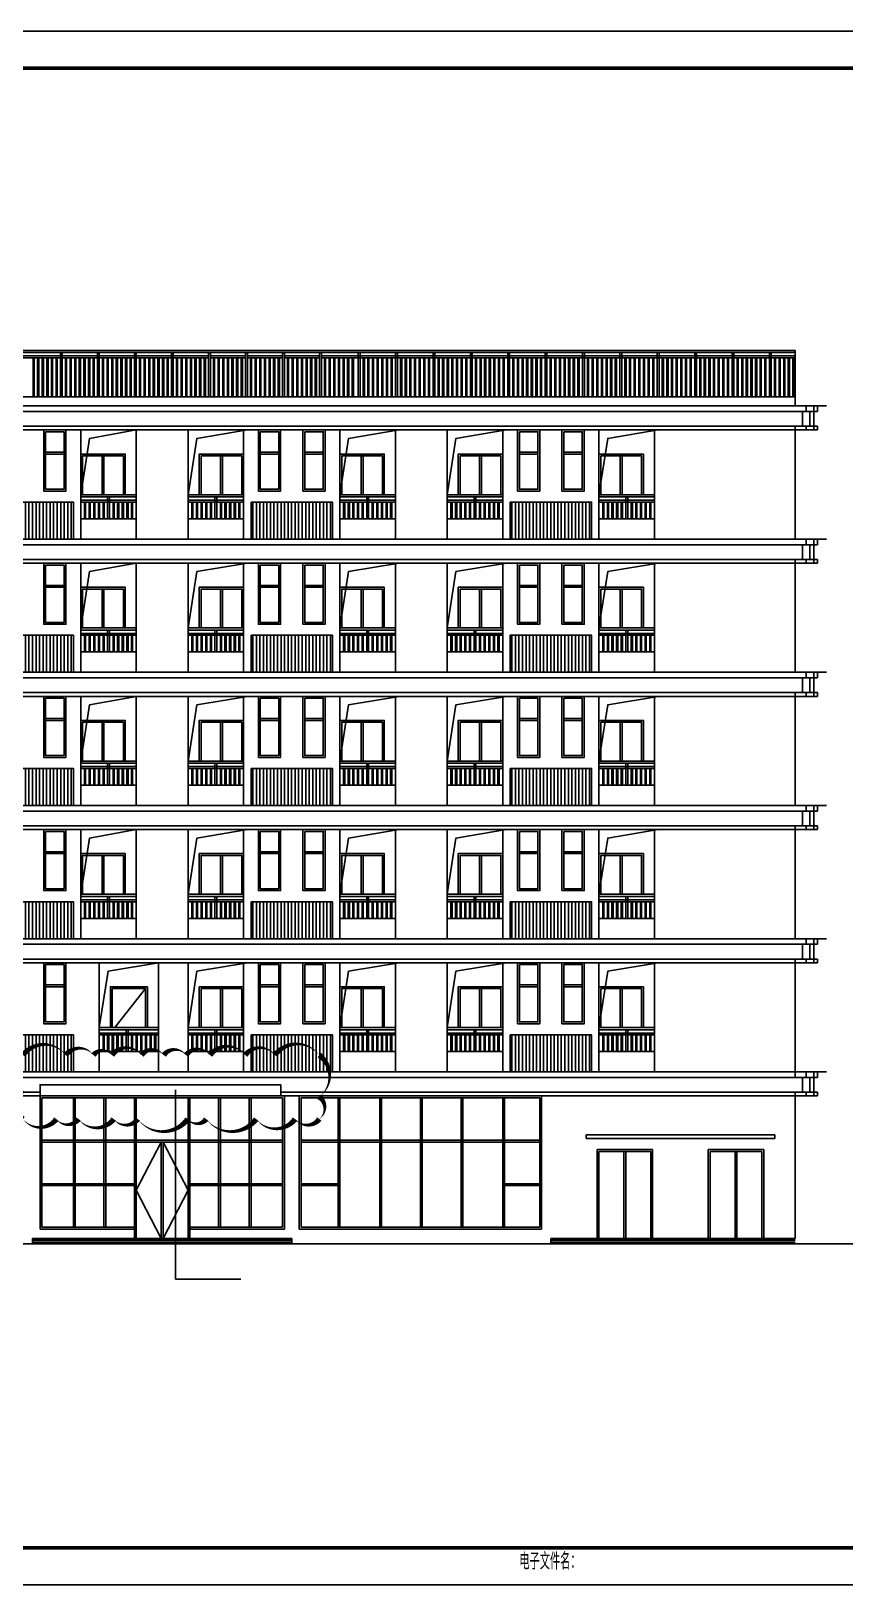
# Model space of a CAD drawing. Extents: x -1041549 to 749950, y -354245 to 17554.
# Drawn here: x -767395 to -745408, y -189936 to -147936 of the extents above; entities that cross this region are included whole.
import ezdxf

# ---------------------------------------------------------------- set-up
doc = ezdxf.new("R2010")
doc.units = 0
doc.header["$LTSCALE"] = 1000
doc.header["$MEASUREMENT"] = 0
doc.linetypes.add('DOTE', pattern=[2.42, 2, -0.2, 0.02, -0.2])
for name, color, linetype in [('14', 1, 'Continuous'), ('a43', 43, 'Continuous'), ('DOTE', 1, 'Continuous'), ('PUB_DIM', 3, 'Continuous'), ('PUB_TITLE', 4, 'Continuous')]:
    doc.layers.add(name, color=color, linetype=linetype)
doc.layers.add('DIM_MODI', color=6, linetype='Continuous', plot=False)
doc.styles.add('hztxt', font='romand_pkpm', dxfattribs={"bigfont": 'gbcbig'})
pattern_1 = [(90, (562600.97, 235137.98), (-95.25, 6e-15), [])]
pattern_2 = [(90, (569000.97, 235137.98), (-95.25, 6e-15), [])]
pattern_3 = [(90, (576000.97, 235137.98), (-95.25, 6e-15), [])]
pattern_4 = [(90, (583000.97, 235137.98), (-95.25, 6e-15), [])]

# ---------------------------------------------------------------- blocks, each defined once
blk = doc.blocks.new('A$C5c020e36')
h = blk.add_hatch()
h.set_pattern_fill('LINE', color=8, scale=100, angle=90)
h.set_pattern_definition(pattern_1)
h.paths.add_polyline_path([(4400, 0), (4400, 1000), (3200, 1000), (3200, 0)])
h = blk.add_hatch()
h.set_pattern_fill('LINE', color=8, scale=100, angle=90)
h.set_pattern_definition(pattern_2)
h.paths.add_polyline_path([(11800, 1000), (9600, 1000), (9600, 0), (11800, 0)])
h = blk.add_hatch()
h.set_pattern_fill('LINE', color=8, scale=100, angle=90)
h.set_pattern_definition(pattern_3)
h.paths.add_polyline_path([(18800, 1000), (16600, 1000), (16600, 0), (18800, 0)])
h = blk.add_hatch()
h.set_pattern_fill('LINE', color=8, scale=100, angle=90)
h.set_pattern_definition(pattern_4)
h.paths.add_polyline_path([(25800, 1000), (23600, 1000), (23600, 0), (25800, 0)])
at = {"color": 2}
for p, q in [((0, 3450), (0, 3600)), ((31900, 3600), (0, 3600)), ((31900, 3450), (0, 3450)), ((100, 3050), (100, 3450)), ((31800, 3050), (31800, 3450)), ((31900, 3450), (31900, 3600)), ((0, 2950), (0, 3050)), ((31900, 3050), (0, 3050)), ((31900, 2950), (0, 2950)), ((31900, 2950), (31900, 3050))]:
    blk.add_line(p, q, dxfattribs=at)
at = {"color": 8}
for p, q in [((100, 3450), (100, 3600)), ((200, 3050), (200, 3450)), ((300, 3450), (300, 3600)), ((400, 3050), (400, 3450)), ((31500, 3050), (31500, 3450)), ((31600, 3450), (31600, 3600)), ((31700, 3050), (31700, 3450)), ((31800, 3450), (31800, 3600)), ((100, 2950), (100, 3050)), ((300, 2950), (300, 3050)), ((31300, 2950), (31300, 3050)), ((31600, 2950), (31600, 3050)), ((31800, 2950), (31800, 3050))]:
    blk.add_line(p, q, dxfattribs=at)
for p, q in [((600, 2950), (600, 0)), ((7900, 2950), (7900, 0)), ((9400, 2950), (9400, 0)), ((12000, 2950), (12000, 0)), ((13500, 2950), (13500, 0)), ((14900, 2950), (14900, 0)), ((16400, 2950), (16400, 0)), ((19000, 2950), (19000, 0)), ((20500, 2950), (20500, 0)), ((21900, 2950), (21900, 0)), ((23400, 2950), (23400, 0)), ((26000, 2950), (26000, 0)), ((27500, 2950), (27500, 0)), ((31300, 2950), (31300, 0)), ((7900, 550), (9400, 550)), ((12000, 550), (13500, 550)), ((14900, 550), (16400, 550)), ((19000, 550), (20500, 550)), ((21900, 550), (23400, 550)), ((26000, 550), (27500, 550))]:
    blk.add_line(p, q)
at = {"color": 4}
for p, q in [((5625, 2900), (5625, 600)), ((5675, 2900), (5675, 600)), ((6850, 2350), (4450, 2350)), ((6850, 2300), (4450, 2300)), ((4988, 2300), (4988, 1200)), ((5038, 2300), (5038, 1200)), ((6263, 2300), (6263, 1200)), ((6313, 2300), (6313, 1200)), ((8775, 2250), (8775, 1200)), ((8825, 2250), (8825, 1200)), ((10350, 2350), (9850, 2350)), ((10350, 2300), (9850, 2300)), ((11550, 2350), (11050, 2350)), ((11550, 2300), (11050, 2300)), ((12575, 2250), (12575, 1200)), ((12625, 2250), (12625, 1200)), ((15775, 2250), (15775, 1200)), ((15825, 2250), (15825, 1200)), ((17350, 2350), (16850, 2350)), ((17350, 2300), (16850, 2300)), ((18550, 2350), (18050, 2350)), ((18550, 2300), (18050, 2300)), ((19575, 2250), (19575, 1200)), ((19625, 2250), (19625, 1200)), ((22775, 2250), (22775, 1200)), ((22825, 2250), (22825, 1200)), ((24350, 2350), (23850, 2350)), ((24350, 2300), (23850, 2300)), ((25550, 2350), (25050, 2350)), ((25550, 2300), (25050, 2300)), ((26575, 2250), (26575, 1200)), ((26625, 2250), (26625, 1200)), ((6850, 1200), (4450, 1200)), ((6850, 1150), (4450, 1150))]:
    blk.add_line(p, q, dxfattribs=at)
at = {"color": 2}
for points in [[(4400, 2950), (6900, 2950), (6900, 550), (4400, 550)], [(9800, 2950), (10400, 2950), (10400, 1300), (9800, 1300)], [(11000, 2950), (11600, 2950), (11600, 1300), (11000, 1300)], [(16800, 2950), (17400, 2950), (17400, 1300), (16800, 1300)], [(18000, 2950), (18600, 2950), (18600, 1300), (18000, 1300)], [(23800, 2950), (24400, 2950), (24400, 1300), (23800, 1300)], [(25000, 2950), (25600, 2950), (25600, 1300), (25000, 1300)]]:
    blk.add_lwpolyline(points, close=True, dxfattribs=at)
at = {"color": 8}
for points in [[(7900, 1200), (8136, 2721), (9400, 2950)], [(12000, 1200), (12236, 2721), (13500, 2950)], [(14900, 1200), (15136, 2721), (16500, 2950)], [(19000, 1200), (19236, 2721), (20600, 2950)], [(21900, 1200), (22136, 2721), (23500, 2950)], [(26000, 1200), (26236, 2721), (27600, 2950)]]:
    blk.add_lwpolyline(points, dxfattribs=at)
at = {"color": 4}
for points in [[(4450, 2900), (6850, 2900), (6850, 600), (4450, 600)], [(9850, 2900), (10350, 2900), (10350, 1350), (9850, 1350)], [(11050, 2900), (11550, 2900), (11550, 1350), (11050, 1350)], [(16850, 2900), (17350, 2900), (17350, 1350), (16850, 1350)], [(18050, 2900), (18550, 2900), (18550, 1350), (18050, 1350)], [(23850, 2900), (24350, 2900), (24350, 1350), (23850, 1350)], [(25050, 2900), (25550, 2900), (25550, 1350), (25050, 1350)]]:
    blk.add_lwpolyline(points, close=True, dxfattribs=at)
at = {"color": 2}
for points in [[(8200, 1200), (8200, 2300), (9400, 2300), (9400, 1200)], [(12000, 1200), (12000, 2300), (13200, 2300), (13200, 1200)], [(15200, 1200), (15200, 2300), (16400, 2300), (16400, 1200)], [(19000, 1200), (19000, 2300), (20200, 2300), (20200, 1200)], [(22200, 1200), (22200, 2300), (23400, 2300), (23400, 1200)], [(26000, 1200), (26000, 2300), (27200, 2300), (27200, 1200)]]:
    blk.add_lwpolyline(points, dxfattribs=at)
at = {"color": 4}
for points in [[(8250, 1200), (8250, 2250), (9350, 2250), (9350, 1200)], [(12050, 1200), (12050, 2250), (13150, 2250), (13150, 1200)], [(15250, 1200), (15250, 2250), (16350, 2250), (16350, 1200)], [(19050, 1200), (19050, 2250), (20150, 2250), (20150, 1200)], [(22250, 1200), (22250, 2250), (23350, 2250), (23350, 1200)], [(26050, 1200), (26050, 2250), (27150, 2250), (27150, 1200)]]:
    blk.add_lwpolyline(points, dxfattribs=at)
at = {"color": 6}
for points in [[(3200, 1000), (4400, 1000), (4400, 0), (3200, 0)], [(9600, 1000), (11800, 1000), (11800, 0), (9600, 0)], [(16600, 1000), (18800, 1000), (18800, 0), (16600, 0)], [(23600, 1000), (25800, 1000), (25800, 0), (23600, 0)]]:
    blk.add_lwpolyline(points, close=True, dxfattribs=at)
at = {"layer": 'a43'}
for points in [[(7900, 1200), (9393, 1200)], [(9393, 1140), (7900, 1140)], [(7900, 1050), (9393, 1050)], [(9393, 1000), (7900, 1000)], [(8026, 550), (8026, 1000)], [(8056, 550), (8056, 1000)], [(8151, 550), (8151, 1000)], [(8181, 550), (8181, 1000)], [(8276, 550), (8276, 1000)], [(8306, 550), (8306, 1000)], [(8401, 550), (8401, 1000)], [(8431, 550), (8431, 1000)], [(8526, 550), (8526, 1140)], [(8576, 1140), (8576, 550)], [(8671, 550), (8671, 1000)], [(8701, 1000), (8701, 550)], [(8796, 550), (8796, 1000)], [(8826, 1000), (8826, 550)], [(8921, 550), (8921, 1000)], [(8951, 1000), (8951, 550)], [(9046, 550), (9046, 1000)], [(9076, 1000), (9076, 550)], [(9171, 550), (9171, 1000)], [(9201, 1000), (9201, 550)], [(9296, 550), (9296, 1000)], [(9326, 1000), (9326, 550)], [(12000, 1200), (13493, 1200)], [(13493, 1140), (12000, 1140)], [(12000, 1050), (13493, 1050)], [(13493, 1000), (12000, 1000)], [(12101, 550), (12101, 1000)], [(12131, 550), (12131, 1000)], [(12226, 550), (12226, 1000)], [(12256, 550), (12256, 1000)], [(12351, 550), (12351, 1000)], [(12381, 550), (12381, 1000)], [(12476, 550), (12476, 1000)], [(12506, 550), (12506, 1000)], [(12601, 550), (12601, 1000)], [(12631, 550), (12631, 1000)], [(12726, 550), (12726, 1140)], [(12776, 1140), (12776, 550)], [(12871, 550), (12871, 1000)], [(12901, 1000), (12901, 550)], [(12996, 550), (12996, 1000)], [(13026, 1000), (13026, 550)], [(13121, 550), (13121, 1000)], [(13151, 1000), (13151, 550)], [(13246, 550), (13246, 1000)], [(13276, 1000), (13276, 550)], [(13371, 550), (13371, 1000)], [(13401, 1000), (13401, 550)], [(14900, 1200), (16393, 1200)], [(16393, 1140), (14900, 1140)], [(14900, 1050), (16393, 1050)], [(16393, 1000), (14900, 1000)], [(15001, 550), (15001, 1000)], [(15031, 550), (15031, 1000)], [(15126, 550), (15126, 1000)], [(15156, 550), (15156, 1000)], [(15251, 550), (15251, 1000)], [(15281, 550), (15281, 1000)], [(15376, 550), (15376, 1000)], [(15406, 550), (15406, 1000)], [(15501, 550), (15501, 1000)], [(15531, 550), (15531, 1000)], [(15626, 550), (15626, 1140)], [(15676, 1140), (15676, 550)], [(15771, 550), (15771, 1000)], [(15801, 1000), (15801, 550)], [(15896, 550), (15896, 1000)], [(15926, 1000), (15926, 550)], [(16021, 550), (16021, 1000)], [(16051, 1000), (16051, 550)], [(16146, 550), (16146, 1000)], [(16176, 1000), (16176, 550)], [(16271, 550), (16271, 1000)], [(16301, 1000), (16301, 550)], [(19000, 1200), (20493, 1200)], [(20493, 1140), (19000, 1140)], [(19000, 1050), (20493, 1050)], [(20493, 1000), (19000, 1000)], [(19101, 550), (19101, 1000)], [(19131, 550), (19131, 1000)], [(19226, 550), (19226, 1000)], [(19256, 550), (19256, 1000)], [(19351, 550), (19351, 1000)], [(19381, 550), (19381, 1000)], [(19476, 550), (19476, 1000)], [(19506, 550), (19506, 1000)], [(19601, 550), (19601, 1000)], [(19631, 550), (19631, 1000)], [(19726, 550), (19726, 1140)], [(19776, 1140), (19776, 550)], [(19871, 550), (19871, 1000)], [(19901, 1000), (19901, 550)], [(19996, 550), (19996, 1000)], [(20026, 1000), (20026, 550)], [(20121, 550), (20121, 1000)], [(20151, 1000), (20151, 550)], [(20246, 550), (20246, 1000)], [(20276, 1000), (20276, 550)], [(20371, 550), (20371, 1000)], [(20401, 1000), (20401, 550)], [(21900, 1200), (23393, 1200)], [(23393, 1140), (21900, 1140)], [(21900, 1050), (23393, 1050)], [(23393, 1000), (21900, 1000)], [(22001, 550), (22001, 1000)], [(22031, 550), (22031, 1000)], [(22126, 550), (22126, 1000)], [(22156, 550), (22156, 1000)], [(22251, 550), (22251, 1000)], [(22281, 550), (22281, 1000)], [(22376, 550), (22376, 1000)], [(22406, 550), (22406, 1000)], [(22501, 550), (22501, 1000)], [(22531, 550), (22531, 1000)], [(22626, 550), (22626, 1140)], [(22676, 1140), (22676, 550)], [(22771, 550), (22771, 1000)], [(22801, 1000), (22801, 550)], [(22896, 550), (22896, 1000)], [(22926, 1000), (22926, 550)], [(23021, 550), (23021, 1000)], [(23051, 1000), (23051, 550)], [(23146, 550), (23146, 1000)], [(23176, 1000), (23176, 550)], [(23271, 550), (23271, 1000)], [(23301, 1000), (23301, 550)], [(26000, 1200), (27493, 1200)], [(27493, 1140), (26000, 1140)], [(26000, 1050), (27493, 1050)], [(27493, 1000), (26000, 1000)], [(26101, 550), (26101, 1000)], [(26131, 550), (26131, 1000)], [(26226, 550), (26226, 1000)], [(26256, 550), (26256, 1000)], [(26351, 550), (26351, 1000)], [(26381, 550), (26381, 1000)], [(26476, 550), (26476, 1000)], [(26506, 550), (26506, 1000)], [(26601, 550), (26601, 1000)], [(26631, 550), (26631, 1000)], [(26726, 550), (26726, 1140)], [(26776, 1140), (26776, 550)], [(26871, 550), (26871, 1000)], [(26901, 1000), (26901, 550)], [(26996, 550), (26996, 1000)], [(27026, 1000), (27026, 550)], [(27121, 550), (27121, 1000)], [(27151, 1000), (27151, 550)], [(27246, 550), (27246, 1000)], [(27276, 1000), (27276, 550)], [(27371, 550), (27371, 1000)], [(27401, 1000), (27401, 550)]]:
    blk.add_lwpolyline(points, dxfattribs=at)
blk = doc.blocks.new('A$Cbec47f9c')
h = blk.add_hatch()
h.set_pattern_fill('LINE', color=8, scale=100, angle=90)
h.set_pattern_definition(pattern_1)
h.paths.add_polyline_path([(4400, 0), (4400, 1000), (3200, 1000), (3200, 0)])
h = blk.add_hatch()
h.set_pattern_fill('LINE', color=8, scale=100, angle=90)
h.set_pattern_definition(pattern_2)
h.paths.add_polyline_path([(11800, 1000), (9600, 1000), (9600, 0), (11800, 0)])
h = blk.add_hatch()
h.set_pattern_fill('LINE', color=8, scale=100, angle=90)
h.set_pattern_definition(pattern_3)
h.paths.add_polyline_path([(18800, 1000), (16600, 1000), (16600, 0), (18800, 0)])
h = blk.add_hatch()
h.set_pattern_fill('LINE', color=8, scale=100, angle=90)
h.set_pattern_definition(pattern_4)
h.paths.add_polyline_path([(25800, 1000), (23600, 1000), (23600, 0), (25800, 0)])
at = {"color": 2}
for p, q in [((0, 3450), (0, 3600)), ((31900, 3600), (0, 3600)), ((31900, 3450), (0, 3450)), ((100, 3050), (100, 3450)), ((31800, 3050), (31800, 3450)), ((31900, 3450), (31900, 3600)), ((0, 2950), (0, 3050)), ((31900, 3050), (0, 3050)), ((31900, 2950), (0, 2950)), ((31900, 2950), (31900, 3050))]:
    blk.add_line(p, q, dxfattribs=at)
at = {"color": 8}
for p, q in [((100, 3450), (100, 3600)), ((200, 3050), (200, 3450)), ((300, 3450), (300, 3600)), ((400, 3050), (400, 3450)), ((31500, 3050), (31500, 3450)), ((31600, 3450), (31600, 3600)), ((31700, 3050), (31700, 3450)), ((31800, 3450), (31800, 3600)), ((100, 2950), (100, 3050)), ((300, 2950), (300, 3050)), ((31300, 2950), (31300, 3050)), ((31600, 2950), (31600, 3050)), ((31800, 2950), (31800, 3050)), ((8550, 2250), (7717, 1200)), ((13750, 2250), (12917, 1200))]:
    blk.add_line(p, q, dxfattribs=at)
for p, q in [((600, 2950), (600, 0)), ((7300, 2950), (7300, 0)), ((8900, 2950), (8900, 0)), ((12500, 2950), (12500, 0)), ((14100, 2950), (14100, 0)), ((14900, 2950), (14900, 0)), ((16400, 2950), (16400, 0)), ((19000, 2950), (19000, 0)), ((20500, 2950), (20500, 0)), ((21900, 2950), (21900, 0)), ((23400, 2950), (23400, 0)), ((26000, 2950), (26000, 0)), ((27500, 2950), (27500, 0)), ((31300, 2950), (31300, 0)), ((7300, 550), (8900, 550)), ((12500, 550), (14100, 550)), ((14900, 550), (16400, 550)), ((19000, 550), (20500, 550)), ((21900, 550), (23400, 550)), ((26000, 550), (27500, 550))]:
    blk.add_line(p, q)
at = {"color": 4}
for p, q in [((5625, 2900), (5625, 600)), ((5675, 2900), (5675, 600)), ((6850, 2350), (4450, 2350)), ((6850, 2300), (4450, 2300)), ((4988, 2300), (4988, 1200)), ((5038, 2300), (5038, 1200)), ((6263, 2300), (6263, 1200)), ((6313, 2300), (6313, 1200)), ((10350, 2350), (9850, 2350)), ((10350, 2300), (9850, 2300)), ((11550, 2350), (11050, 2350)), ((11550, 2300), (11050, 2300)), ((15775, 2250), (15775, 1200)), ((15825, 2250), (15825, 1200)), ((17350, 2350), (16850, 2350)), ((17350, 2300), (16850, 2300)), ((18550, 2350), (18050, 2350)), ((18550, 2300), (18050, 2300)), ((19575, 2250), (19575, 1200)), ((19625, 2250), (19625, 1200)), ((22775, 2250), (22775, 1200)), ((22825, 2250), (22825, 1200)), ((24350, 2350), (23850, 2350)), ((24350, 2300), (23850, 2300)), ((25550, 2350), (25050, 2350)), ((25550, 2300), (25050, 2300)), ((26575, 2250), (26575, 1200)), ((26625, 2250), (26625, 1200)), ((6850, 1200), (4450, 1200)), ((6850, 1150), (4450, 1150))]:
    blk.add_line(p, q, dxfattribs=at)
at = {"color": 2}
for points in [[(4400, 2950), (6900, 2950), (6900, 550), (4400, 550)], [(9800, 2950), (10400, 2950), (10400, 1300), (9800, 1300)], [(11000, 2950), (11600, 2950), (11600, 1300), (11000, 1300)], [(16800, 2950), (17400, 2950), (17400, 1300), (16800, 1300)], [(18000, 2950), (18600, 2950), (18600, 1300), (18000, 1300)], [(23800, 2950), (24400, 2950), (24400, 1300), (23800, 1300)], [(25000, 2950), (25600, 2950), (25600, 1300), (25000, 1300)]]:
    blk.add_lwpolyline(points, close=True, dxfattribs=at)
at = {"color": 8}
for points in [[(7300, 1200), (7536, 2721), (8900, 2950)], [(12500, 1200), (12736, 2721), (14100, 2950)], [(14900, 1200), (15136, 2721), (16500, 2950)], [(19000, 1200), (19236, 2721), (20600, 2950)], [(21900, 1200), (22136, 2721), (23500, 2950)], [(26000, 1200), (26236, 2721), (27600, 2950)]]:
    blk.add_lwpolyline(points, dxfattribs=at)
at = {"color": 4}
for points in [[(4450, 2900), (6850, 2900), (6850, 600), (4450, 600)], [(9850, 2900), (10350, 2900), (10350, 1350), (9850, 1350)], [(11050, 2900), (11550, 2900), (11550, 1350), (11050, 1350)], [(16850, 2900), (17350, 2900), (17350, 1350), (16850, 1350)], [(18050, 2900), (18550, 2900), (18550, 1350), (18050, 1350)], [(23850, 2900), (24350, 2900), (24350, 1350), (23850, 1350)], [(25050, 2900), (25550, 2900), (25550, 1350), (25050, 1350)]]:
    blk.add_lwpolyline(points, close=True, dxfattribs=at)
at = {"color": 2}
for points in [[(7600, 1200), (7600, 2300), (8600, 2300), (8600, 1200)], [(12800, 1200), (12800, 2300), (13800, 2300), (13800, 1200)], [(15200, 1200), (15200, 2300), (16400, 2300), (16400, 1200)], [(19000, 1200), (19000, 2300), (20200, 2300), (20200, 1200)], [(22200, 1200), (22200, 2300), (23400, 2300), (23400, 1200)], [(26000, 1200), (26000, 2300), (27200, 2300), (27200, 1200)]]:
    blk.add_lwpolyline(points, dxfattribs=at)
at = {"color": 4}
for points in [[(7650, 1200), (7650, 2250), (8550, 2250), (8550, 1200)], [(12850, 1200), (12850, 2250), (13750, 2250), (13750, 1200)], [(15250, 1200), (15250, 2250), (16350, 2250), (16350, 1200)], [(19050, 1200), (19050, 2250), (20150, 2250), (20150, 1200)], [(22250, 1200), (22250, 2250), (23350, 2250), (23350, 1200)], [(26050, 1200), (26050, 2250), (27150, 2250), (27150, 1200)]]:
    blk.add_lwpolyline(points, dxfattribs=at)
at = {"color": 6}
for points in [[(3200, 1000), (4400, 1000), (4400, 0), (3200, 0)], [(9600, 1000), (11800, 1000), (11800, 0), (9600, 0)], [(16600, 1000), (18800, 1000), (18800, 0), (16600, 0)], [(23600, 1000), (25800, 1000), (25800, 0), (23600, 0)]]:
    blk.add_lwpolyline(points, close=True, dxfattribs=at)
at = {"layer": 'a43'}
for points in [[(7300, 1200), (8893, 1200)], [(8893, 1140), (7300, 1140)], [(7300, 1050), (8893, 1050)], [(8893, 1000), (7300, 1000)], [(7401, 550), (7401, 1000)], [(7431, 550), (7431, 1000)], [(7526, 550), (7526, 1000)], [(7556, 550), (7556, 1000)], [(7651, 550), (7651, 1000)], [(7681, 550), (7681, 1000)], [(7776, 550), (7776, 1000)], [(7806, 550), (7806, 1000)], [(7901, 550), (7901, 1000)], [(7931, 550), (7931, 1000)], [(8026, 550), (8026, 1140)], [(8076, 1140), (8076, 550)], [(8171, 550), (8171, 1000)], [(8201, 1000), (8201, 550)], [(8296, 550), (8296, 1000)], [(8326, 1000), (8326, 550)], [(8421, 550), (8421, 1000)], [(8451, 1000), (8451, 550)], [(8546, 550), (8546, 1000)], [(8576, 1000), (8576, 550)], [(8671, 550), (8671, 1000)], [(8701, 1000), (8701, 550)], [(8796, 550), (8796, 1000)], [(8826, 1000), (8826, 550)], [(12500, 1200), (14093, 1200)], [(14093, 1140), (12500, 1140)], [(12500, 1050), (14093, 1050)], [(14093, 1000), (12500, 1000)], [(12601, 550), (12601, 1000)], [(12631, 550), (12631, 1000)], [(12726, 550), (12726, 1000)], [(12756, 550), (12756, 1000)], [(12851, 550), (12851, 1000)], [(12881, 550), (12881, 1000)], [(12976, 550), (12976, 1000)], [(13006, 550), (13006, 1000)], [(13101, 550), (13101, 1000)], [(13131, 550), (13131, 1000)], [(13226, 550), (13226, 1140)], [(13276, 1140), (13276, 550)], [(13371, 550), (13371, 1000)], [(13401, 1000), (13401, 550)], [(13496, 550), (13496, 1000)], [(13526, 1000), (13526, 550)], [(13621, 550), (13621, 1000)], [(13651, 1000), (13651, 550)], [(13746, 550), (13746, 1000)], [(13776, 1000), (13776, 550)], [(13871, 550), (13871, 1000)], [(13901, 1000), (13901, 550)], [(13996, 550), (13996, 1000)], [(14026, 1000), (14026, 550)], [(14900, 1200), (16393, 1200)], [(16393, 1140), (14900, 1140)], [(14900, 1050), (16393, 1050)], [(16393, 1000), (14900, 1000)], [(15001, 550), (15001, 1000)], [(15031, 550), (15031, 1000)], [(15126, 550), (15126, 1000)], [(15156, 550), (15156, 1000)], [(15251, 550), (15251, 1000)], [(15281, 550), (15281, 1000)], [(15376, 550), (15376, 1000)], [(15406, 550), (15406, 1000)], [(15501, 550), (15501, 1000)], [(15531, 550), (15531, 1000)], [(15626, 550), (15626, 1140)], [(15676, 1140), (15676, 550)], [(15771, 550), (15771, 1000)], [(15801, 1000), (15801, 550)], [(15896, 550), (15896, 1000)], [(15926, 1000), (15926, 550)], [(16021, 550), (16021, 1000)], [(16051, 1000), (16051, 550)], [(16146, 550), (16146, 1000)], [(16176, 1000), (16176, 550)], [(16271, 550), (16271, 1000)], [(16301, 1000), (16301, 550)], [(19000, 1200), (20493, 1200)], [(20493, 1140), (19000, 1140)], [(19000, 1050), (20493, 1050)], [(20493, 1000), (19000, 1000)], [(19101, 550), (19101, 1000)], [(19131, 550), (19131, 1000)], [(19226, 550), (19226, 1000)], [(19256, 550), (19256, 1000)], [(19351, 550), (19351, 1000)], [(19381, 550), (19381, 1000)], [(19476, 550), (19476, 1000)], [(19506, 550), (19506, 1000)], [(19601, 550), (19601, 1000)], [(19631, 550), (19631, 1000)], [(19726, 550), (19726, 1140)], [(19776, 1140), (19776, 550)], [(19871, 550), (19871, 1000)], [(19901, 1000), (19901, 550)], [(19996, 550), (19996, 1000)], [(20026, 1000), (20026, 550)], [(20121, 550), (20121, 1000)], [(20151, 1000), (20151, 550)], [(20246, 550), (20246, 1000)], [(20276, 1000), (20276, 550)], [(20371, 550), (20371, 1000)], [(20401, 1000), (20401, 550)], [(21900, 1200), (23393, 1200)], [(23393, 1140), (21900, 1140)], [(21900, 1050), (23393, 1050)], [(23393, 1000), (21900, 1000)], [(22001, 550), (22001, 1000)], [(22031, 550), (22031, 1000)], [(22126, 550), (22126, 1000)], [(22156, 550), (22156, 1000)], [(22251, 550), (22251, 1000)], [(22281, 550), (22281, 1000)], [(22376, 550), (22376, 1000)], [(22406, 550), (22406, 1000)], [(22501, 550), (22501, 1000)], [(22531, 550), (22531, 1000)], [(22626, 550), (22626, 1140)], [(22676, 1140), (22676, 550)], [(22771, 550), (22771, 1000)], [(22801, 1000), (22801, 550)], [(22896, 550), (22896, 1000)], [(22926, 1000), (22926, 550)], [(23021, 550), (23021, 1000)], [(23051, 1000), (23051, 550)], [(23146, 550), (23146, 1000)], [(23176, 1000), (23176, 550)], [(23271, 550), (23271, 1000)], [(23301, 1000), (23301, 550)], [(26000, 1200), (27493, 1200)], [(27493, 1140), (26000, 1140)], [(26000, 1050), (27493, 1050)], [(27493, 1000), (26000, 1000)], [(26101, 550), (26101, 1000)], [(26131, 550), (26131, 1000)], [(26226, 550), (26226, 1000)], [(26256, 550), (26256, 1000)], [(26351, 550), (26351, 1000)], [(26381, 550), (26381, 1000)], [(26476, 550), (26476, 1000)], [(26506, 550), (26506, 1000)], [(26601, 550), (26601, 1000)], [(26631, 550), (26631, 1000)], [(26726, 550), (26726, 1140)], [(26776, 1140), (26776, 550)], [(26871, 550), (26871, 1000)], [(26901, 1000), (26901, 550)], [(26996, 550), (26996, 1000)], [(27026, 1000), (27026, 550)], [(27121, 550), (27121, 1000)], [(27151, 1000), (27151, 550)], [(27246, 550), (27246, 1000)], [(27276, 1000), (27276, 550)], [(27371, 550), (27371, 1000)], [(27401, 1000), (27401, 550)]]:
    blk.add_lwpolyline(points, dxfattribs=at)
blk = doc.blocks.new('TUQ')
at = {"layer": '14', "style": 'hztxt', "width": 0.85}
blk.add_text('电子文件名：', height=450, rotation=359.9997, dxfattribs=at).set_placement((-24105, -584))

msp = doc.modelspace()

# ---------------------------------------------------------------- linework, layer by layer
for p, q in [((-746752.3, -156567.9), (-746752.3, -158067.9)), ((-745904.6, -168867.9), (-777994, -168867.9)), ((-747302.3, -177767.9), (-752402.3, -177767.9)), ((-752402.3, -177867.9), (-752402.3, -177767.9)), ((-747302.3, -177867.9), (-752402.3, -177867.9)), ((-747302.3, -177867.9), (-747302.3, -177767.9)), ((-760352.3, -180567.9), (-767352.3, -180567.9)), ((-767352.3, -180567.9), (-767352.3, -180717.9)), ((-760352.3, -180567.9), (-760352.3, -180717.9)), ((-753352.3, -180567.9), (-753352.3, -180717.9)), ((-753352.3, -180567.9), (-746752.3, -180567.9)), ((-743642.9, -180717.9), (-782919, -180717.9))]:
    msp.add_line(p, q)
at = {"color": 2}
for p, q in [((-758602.3, -157817.9), (-774252.3, -157817.9)), ((-746752.3, -157817.9), (-758602.3, -157817.9)), ((-746152.3, -176067.9), (-778052.3, -176067.9)), ((-746152.3, -176217.9), (-778052.3, -176217.9)), ((-746252.3, -176617.9), (-746252.3, -176217.9)), ((-746152.3, -176217.9), (-746152.3, -176067.9)), ((-767152.3, -176617.9), (-778052.3, -176617.9)), ((-746152.3, -176717.9), (-778052.3, -176717.9)), ((-760552.3, -176717.9), (-767152.3, -176717.9)), ((-767152.3, -176717.9), (-767152.3, -180317.9)), ((-746152.3, -176617.9), (-760648.8, -176617.9)), ((-760552.3, -176717.9), (-760552.3, -180317.9)), ((-753602.3, -176717.9), (-760152.3, -176717.9)), ((-760152.3, -176717.9), (-760152.3, -180317.9)), ((-753602.3, -176717.9), (-753602.3, -180317.9)), ((-746752.3, -180567.9), (-746752.3, -176717.9)), ((-746152.3, -176717.9), (-746152.3, -176617.9)), ((-750602.3, -178167.9), (-752102.3, -178167.9)), ((-752102.3, -178167.9), (-752102.3, -180567.9)), ((-750602.3, -178167.9), (-750602.3, -180567.9)), ((-747602.3, -178167.9), (-749102.3, -178167.9)), ((-749102.3, -178167.9), (-749102.3, -180567.9)), ((-747602.3, -178167.9), (-747602.3, -180567.9)), ((-764602.3, -180317.9), (-767152.3, -180317.9)), ((-760552.3, -180317.9), (-763102.3, -180317.9)), ((-753602.3, -180317.9), (-760152.3, -180317.9)), ((-750602.3, -180567.9), (-752102.3, -180567.9)), ((-747602.3, -180567.9), (-749102.3, -180567.9))]:
    msp.add_line(p, q, dxfattribs=at)
at = {"color": 6}
msp.add_line((-746752.3, -172467.9), (-746752.3, -170782.6), dxfattribs=at)
at = {"color": 8}
for p, q in [((-746752.3, -176217.9), (-746752.3, -176067.9)), ((-746552.3, -176617.9), (-746552.3, -176217.9)), ((-746452.3, -176217.9), (-746452.3, -176067.9)), ((-746352.3, -176617.9), (-746352.3, -176217.9)), ((-746252.3, -176217.9), (-746252.3, -176067.9)), ((-746752.3, -176717.9), (-746752.3, -176617.9)), ((-746452.3, -176717.9), (-746452.3, -176617.9)), ((-746252.3, -176717.9), (-746252.3, -176617.9)), ((-760352.3, -180617.9), (-767352.3, -180617.9)), ((-760352.3, -180667.9), (-767352.3, -180667.9)), ((-746752.3, -180617.9), (-753352.3, -180617.9)), ((-746752.3, -180667.9), (-753352.3, -180667.9))]:
    msp.add_line(p, q, dxfattribs=at)
at = {"color": 4}
for p, q in [((-760602.3, -176767.9), (-767102.3, -176767.9)), ((-767102.3, -176767.9), (-767102.3, -180267.9)), ((-766252.3, -176767.9), (-766252.3, -180267.9)), ((-766202.3, -176767.9), (-766202.3, -180267.9)), ((-765427.3, -176767.9), (-765427.3, -180267.9)), ((-765377.3, -176767.9), (-765377.3, -180267.9)), ((-764602.3, -176767.9), (-764602.3, -180567.9)), ((-764552.3, -176767.9), (-764552.3, -180567.9)), ((-763152.3, -176767.9), (-763152.3, -180567.9)), ((-763102.3, -176767.9), (-763102.3, -180567.9)), ((-762327.3, -176767.9), (-762327.3, -180267.9)), ((-762277.3, -176767.9), (-762277.3, -180267.9)), ((-761502.3, -176767.9), (-761502.3, -180267.9)), ((-761452.3, -176767.9), (-761452.3, -180267.9)), ((-760602.3, -176767.9), (-760602.3, -180267.9)), ((-753652.3, -176767.9), (-760102.3, -176767.9)), ((-760102.3, -176767.9), (-760102.3, -180267.9)), ((-759102.3, -176767.9), (-759102.3, -180267.9)), ((-759052.3, -176767.9), (-759052.3, -180267.9)), ((-757977.3, -176767.9), (-757977.3, -180267.9)), ((-757927.3, -176767.9), (-757927.3, -180267.9)), ((-756877.3, -176767.9), (-756877.3, -180267.9)), ((-756827.3, -176767.9), (-756827.3, -180267.9)), ((-755777.3, -176767.9), (-755777.3, -180267.9)), ((-755727.3, -176767.9), (-755727.3, -180267.9)), ((-754652.3, -176767.9), (-754652.3, -180267.9)), ((-754602.3, -176767.9), (-754602.3, -180267.9)), ((-753652.3, -176767.9), (-753652.3, -180267.9)), ((-767102.3, -177917.9), (-764602.3, -177917.9)), ((-764602.3, -177967.9), (-767102.3, -177967.9)), ((-764552.3, -177917.9), (-763152.3, -177917.9)), ((-763152.3, -177967.9), (-764552.3, -177967.9)), ((-763877.3, -177967.9), (-763877.3, -180567.9)), ((-763827.3, -177967.9), (-763827.3, -180567.9)), ((-763102.3, -177917.9), (-760602.3, -177917.9)), ((-760602.3, -177967.9), (-763102.3, -177967.9)), ((-760102.3, -177917.9), (-753652.3, -177917.9)), ((-753652.3, -177967.9), (-760102.3, -177967.9)), ((-750652.3, -178217.9), (-752052.3, -178217.9)), ((-752052.3, -178217.9), (-752052.3, -180567.9)), ((-751377.3, -178217.9), (-751377.3, -180567.9)), ((-751327.3, -178217.9), (-751327.3, -180567.9)), ((-750652.3, -178217.9), (-750652.3, -180567.9)), ((-747652.3, -178217.9), (-749052.3, -178217.9)), ((-749052.3, -178217.9), (-749052.3, -180567.9)), ((-748377.3, -178217.9), (-748377.3, -180567.9)), ((-748327.3, -178217.9), (-748327.3, -180567.9)), ((-747652.3, -178217.9), (-747652.3, -180567.9)), ((-767102.3, -179092.9), (-764602.3, -179092.9)), ((-764602.3, -179142.9), (-767102.3, -179142.9)), ((-763102.3, -179092.9), (-760602.3, -179092.9)), ((-760602.3, -179142.9), (-763102.3, -179142.9)), ((-760102.3, -179092.9), (-759102.3, -179092.9)), ((-759102.3, -179142.9), (-760102.3, -179142.9)), ((-754602.3, -179092.9), (-753652.3, -179092.9)), ((-753652.3, -179142.9), (-754602.3, -179142.9)), ((-767102.3, -180267.9), (-764602.3, -180267.9)), ((-763102.3, -180267.9), (-760602.3, -180267.9)), ((-760102.3, -180267.9), (-753652.3, -180267.9)), ((-752052.3, -180567.9), (-750652.3, -180567.9)), ((-749052.3, -180567.9), (-747652.3, -180567.9))]:
    msp.add_line(p, q, dxfattribs=at)
at = {"color": 6}
msp.add_lwpolyline([(-767152.3, -176717.9), (-760648.8, -176717.9), (-760648.8, -176417.9), (-767152.3, -176417.9)], close=True, dxfattribs=at)
at = {"color": 8}
for points in [[(-763877.3, -177967.9), (-764552.3, -179267.9), (-763877.3, -180567.9)], [(-763827.3, -177967.9), (-763152.3, -179267.9), (-763827.3, -180567.9)]]:
    msp.add_lwpolyline(points, dxfattribs=at)
at = {"layer": 'a43'}
for p, q in [((-758602.3, -156567.9), (-746752.3, -156567.9)), ((-758602.3, -156627.9), (-746752.3, -156627.9)), ((-758602.3, -156717.9), (-746752.3, -156717.9)), ((-758602.3, -156767.9), (-746752.3, -156767.9))]:
    msp.add_line(p, q, dxfattribs=at)
for points in [[(-758602.3, -156567.9), (-774252.3, -156567.9)], [(-774252.3, -156627.9), (-758602.3, -156627.9)], [(-766602.3, -156627.9), (-766602.3, -157817.9)], [(-766552.3, -157817.9), (-766552.3, -156627.9)], [(-765602.3, -156627.9), (-765602.3, -157817.9)], [(-765552.3, -157817.9), (-765552.3, -156627.9)], [(-764602.3, -156627.9), (-764602.3, -157817.9)], [(-764552.3, -157817.9), (-764552.3, -156627.9)], [(-763602.3, -156627.9), (-763602.3, -157817.9)], [(-763552.3, -157817.9), (-763552.3, -156627.9)], [(-762602.3, -156627.9), (-762602.3, -157817.9)], [(-762552.3, -157817.9), (-762552.3, -156627.9)], [(-761602.3, -156627.9), (-761602.3, -157817.9)], [(-761552.3, -157817.9), (-761552.3, -156627.9)], [(-760602.3, -156627.9), (-760602.3, -157817.9)], [(-760552.3, -157817.9), (-760552.3, -156627.9)], [(-759602.3, -156627.9), (-759602.3, -157817.9)], [(-759552.3, -157817.9), (-759552.3, -156627.9)], [(-758556.3, -156627.9), (-758556.3, -157817.9)], [(-758506.3, -157817.9), (-758506.3, -156627.9)], [(-757546.4, -156627.9), (-757546.4, -157817.9)], [(-757496.4, -157817.9), (-757496.4, -156627.9)], [(-756536.5, -156627.9), (-756536.5, -157817.9)], [(-756486.5, -157817.9), (-756486.5, -156627.9)], [(-755526.6, -156627.9), (-755526.6, -157817.9)], [(-755476.6, -157817.9), (-755476.6, -156627.9)], [(-754516.7, -156627.9), (-754516.7, -157817.9)], [(-754466.7, -157817.9), (-754466.7, -156627.9)], [(-753506.8, -156627.9), (-753506.8, -157817.9)], [(-753456.8, -157817.9), (-753456.8, -156627.9)], [(-752496.9, -156627.9), (-752496.9, -157817.9)], [(-752446.9, -157817.9), (-752446.9, -156627.9)], [(-751486.9, -156627.9), (-751486.9, -157817.9)], [(-751436.9, -157817.9), (-751436.9, -156627.9)], [(-750477, -156627.9), (-750477, -157817.9)], [(-750427, -157817.9), (-750427, -156627.9)], [(-749467.1, -156627.9), (-749467.1, -157817.9)], [(-749417.1, -157817.9), (-749417.1, -156627.9)], [(-748457.2, -156627.9), (-748457.2, -157817.9)], [(-748407.2, -157817.9), (-748407.2, -156627.9)], [(-747447.3, -156627.9), (-747447.3, -157817.9)], [(-747397.3, -157817.9), (-747397.3, -156627.9)], [(-764602.3, -156717.9), (-774252.3, -156717.9)], [(-774252.3, -156767.9), (-764602.3, -156767.9)], [(-767342.3, -156767.9), (-767342.3, -157817.9)], [(-767312.3, -157817.9), (-767312.3, -156767.9)], [(-767217.3, -156767.9), (-767217.3, -157817.9)], [(-767187.3, -157817.9), (-767187.3, -156767.9)], [(-767092.3, -156767.9), (-767092.3, -157817.9)], [(-767062.3, -157817.9), (-767062.3, -156767.9)], [(-766967.3, -156767.9), (-766967.3, -157817.9)], [(-766937.3, -157817.9), (-766937.3, -156767.9)], [(-766842.3, -156767.9), (-766842.3, -157817.9)], [(-766812.3, -157817.9), (-766812.3, -156767.9)], [(-766717.3, -156767.9), (-766717.3, -157817.9)], [(-766687.3, -157817.9), (-766687.3, -156767.9)], [(-766467.3, -156767.9), (-766467.3, -157817.9)], [(-766437.3, -157817.9), (-766437.3, -156767.9)], [(-766342.3, -156767.9), (-766342.3, -157817.9)], [(-766312.3, -157817.9), (-766312.3, -156767.9)], [(-766217.3, -156767.9), (-766217.3, -157817.9)], [(-766187.3, -157817.9), (-766187.3, -156767.9)], [(-766092.3, -156767.9), (-766092.3, -157817.9)], [(-766062.3, -157817.9), (-766062.3, -156767.9)], [(-765967.3, -156767.9), (-765967.3, -157817.9)], [(-765937.3, -157817.9), (-765937.3, -156767.9)], [(-765842.3, -156767.9), (-765842.3, -157817.9)], [(-765812.3, -157817.9), (-765812.3, -156767.9)], [(-765717.3, -156767.9), (-765717.3, -157817.9)], [(-765687.3, -157817.9), (-765687.3, -156767.9)], [(-765467.3, -156767.9), (-765467.3, -157817.9)], [(-765437.3, -157817.9), (-765437.3, -156767.9)], [(-765342.3, -156767.9), (-765342.3, -157817.9)], [(-765312.3, -157817.9), (-765312.3, -156767.9)], [(-765217.3, -156767.9), (-765217.3, -157817.9)], [(-765187.3, -157817.9), (-765187.3, -156767.9)], [(-765092.3, -156767.9), (-765092.3, -157817.9)], [(-765062.3, -157817.9), (-765062.3, -156767.9)], [(-764967.3, -156767.9), (-764967.3, -157817.9)], [(-764937.3, -157817.9), (-764937.3, -156767.9)], [(-764842.3, -156767.9), (-764842.3, -157817.9)], [(-764812.3, -157817.9), (-764812.3, -156767.9)], [(-764717.3, -156767.9), (-764717.3, -157817.9)], [(-764687.3, -157817.9), (-764687.3, -156767.9)], [(-763602.3, -156717.9), (-764552.3, -156717.9)], [(-764552.3, -156767.9), (-763602.3, -156767.9)], [(-764467.3, -156767.9), (-764467.3, -157817.9)], [(-764437.3, -157817.9), (-764437.3, -156767.9)], [(-764342.3, -156767.9), (-764342.3, -157817.9)], [(-764312.3, -157817.9), (-764312.3, -156767.9)], [(-764217.3, -156767.9), (-764217.3, -157817.9)], [(-764187.3, -157817.9), (-764187.3, -156767.9)], [(-764092.3, -156767.9), (-764092.3, -157817.9)], [(-764062.3, -157817.9), (-764062.3, -156767.9)], [(-763967.3, -156767.9), (-763967.3, -157817.9)], [(-763937.3, -157817.9), (-763937.3, -156767.9)], [(-763842.3, -156767.9), (-763842.3, -157817.9)], [(-763812.3, -157817.9), (-763812.3, -156767.9)], [(-763717.3, -156767.9), (-763717.3, -157817.9)], [(-763687.3, -157817.9), (-763687.3, -156767.9)], [(-762602.3, -156717.9), (-763552.3, -156717.9)], [(-763552.3, -156767.9), (-762602.3, -156767.9)], [(-763467.3, -156767.9), (-763467.3, -157817.9)], [(-763437.3, -157817.9), (-763437.3, -156767.9)], [(-763342.3, -156767.9), (-763342.3, -157817.9)], [(-763312.3, -157817.9), (-763312.3, -156767.9)], [(-763217.3, -156767.9), (-763217.3, -157817.9)], [(-763187.3, -157817.9), (-763187.3, -156767.9)], [(-763092.3, -156767.9), (-763092.3, -157817.9)], [(-763062.3, -157817.9), (-763062.3, -156767.9)], [(-762967.3, -156767.9), (-762967.3, -157817.9)], [(-762937.3, -157817.9), (-762937.3, -156767.9)], [(-762842.3, -156767.9), (-762842.3, -157817.9)], [(-762812.3, -157817.9), (-762812.3, -156767.9)], [(-762717.3, -156767.9), (-762717.3, -157817.9)], [(-762687.3, -157817.9), (-762687.3, -156767.9)], [(-761602.3, -156717.9), (-762552.3, -156717.9)], [(-762552.3, -156767.9), (-761602.3, -156767.9)], [(-762467.3, -156767.9), (-762467.3, -157817.9)], [(-762437.3, -157817.9), (-762437.3, -156767.9)], [(-762342.3, -156767.9), (-762342.3, -157817.9)], [(-762312.3, -157817.9), (-762312.3, -156767.9)], [(-762217.3, -156767.9), (-762217.3, -157817.9)], [(-762187.3, -157817.9), (-762187.3, -156767.9)], [(-762092.3, -156767.9), (-762092.3, -157817.9)], [(-762062.3, -157817.9), (-762062.3, -156767.9)], [(-761967.3, -156767.9), (-761967.3, -157817.9)], [(-761937.3, -157817.9), (-761937.3, -156767.9)], [(-761842.3, -156767.9), (-761842.3, -157817.9)], [(-761812.3, -157817.9), (-761812.3, -156767.9)], [(-761717.3, -156767.9), (-761717.3, -157817.9)], [(-761687.3, -157817.9), (-761687.3, -156767.9)], [(-760602.3, -156717.9), (-761552.3, -156717.9)], [(-761552.3, -156767.9), (-760602.3, -156767.9)], [(-761467.3, -156767.9), (-761467.3, -157817.9)], [(-761437.3, -157817.9), (-761437.3, -156767.9)], [(-761342.3, -156767.9), (-761342.3, -157817.9)], [(-761312.3, -157817.9), (-761312.3, -156767.9)], [(-761217.3, -156767.9), (-761217.3, -157817.9)], [(-761187.3, -157817.9), (-761187.3, -156767.9)], [(-761092.3, -156767.9), (-761092.3, -157817.9)], [(-761062.3, -157817.9), (-761062.3, -156767.9)], [(-760967.3, -156767.9), (-760967.3, -157817.9)], [(-760937.3, -157817.9), (-760937.3, -156767.9)], [(-760842.3, -156767.9), (-760842.3, -157817.9)], [(-760812.3, -157817.9), (-760812.3, -156767.9)], [(-760717.3, -156767.9), (-760717.3, -157817.9)], [(-760687.3, -157817.9), (-760687.3, -156767.9)], [(-759602.3, -156717.9), (-760552.3, -156717.9)], [(-760552.3, -156767.9), (-759602.3, -156767.9)], [(-760467.3, -156767.9), (-760467.3, -157817.9)], [(-760437.3, -157817.9), (-760437.3, -156767.9)], [(-760342.3, -156767.9), (-760342.3, -157817.9)], [(-760312.3, -157817.9), (-760312.3, -156767.9)], [(-760217.3, -156767.9), (-760217.3, -157817.9)], [(-760187.3, -157817.9), (-760187.3, -156767.9)], [(-760092.3, -156767.9), (-760092.3, -157817.9)], [(-760062.3, -157817.9), (-760062.3, -156767.9)], [(-759967.3, -156767.9), (-759967.3, -157817.9)], [(-759937.3, -157817.9), (-759937.3, -156767.9)], [(-759842.3, -156767.9), (-759842.3, -157817.9)], [(-759812.3, -157817.9), (-759812.3, -156767.9)], [(-759717.3, -156767.9), (-759717.3, -157817.9)], [(-759687.3, -157817.9), (-759687.3, -156767.9)], [(-758602.3, -156717.9), (-759552.3, -156717.9)], [(-759552.3, -156767.9), (-758602.3, -156767.9)], [(-759467.3, -156767.9), (-759467.3, -157817.9)], [(-759437.3, -157817.9), (-759437.3, -156767.9)], [(-759342.3, -156767.9), (-759342.3, -157817.9)], [(-759312.3, -157817.9), (-759312.3, -156767.9)], [(-759217.3, -156767.9), (-759217.3, -157817.9)], [(-759187.3, -157817.9), (-759187.3, -156767.9)], [(-759092.3, -156767.9), (-759092.3, -157817.9)], [(-759062.3, -157817.9), (-759062.3, -156767.9)], [(-758967.3, -156767.9), (-758967.3, -157817.9)], [(-758937.3, -157817.9), (-758937.3, -156767.9)], [(-758842.3, -156767.9), (-758842.3, -157817.9)], [(-758812.3, -157817.9), (-758812.3, -156767.9)], [(-758717.3, -156767.9), (-758717.3, -157817.9)], [(-758687.3, -157817.9), (-758687.3, -156767.9)], [(-758421.3, -156767.9), (-758421.3, -157817.9)], [(-758391.3, -157817.9), (-758391.3, -156767.9)], [(-758296.3, -156767.9), (-758296.3, -157817.9)], [(-758266.3, -157817.9), (-758266.3, -156767.9)], [(-758171.3, -156767.9), (-758171.3, -157817.9)], [(-758141.3, -157817.9), (-758141.3, -156767.9)], [(-758046.3, -156767.9), (-758046.3, -157817.9)], [(-758016.3, -157817.9), (-758016.3, -156767.9)], [(-757921.3, -156767.9), (-757921.3, -157817.9)], [(-757891.3, -157817.9), (-757891.3, -156767.9)], [(-757796.3, -156767.9), (-757796.3, -157817.9)], [(-757766.3, -157817.9), (-757766.3, -156767.9)], [(-757671.3, -156767.9), (-757671.3, -157817.9)], [(-757641.3, -157817.9), (-757641.3, -156767.9)], [(-757411.4, -156767.9), (-757411.4, -157817.9)], [(-757381.4, -157817.9), (-757381.4, -156767.9)], [(-757286.4, -156767.9), (-757286.4, -157817.9)], [(-757256.4, -157817.9), (-757256.4, -156767.9)], [(-757161.4, -156767.9), (-757161.4, -157817.9)], [(-757131.4, -157817.9), (-757131.4, -156767.9)], [(-757036.4, -156767.9), (-757036.4, -157817.9)], [(-757006.4, -157817.9), (-757006.4, -156767.9)], [(-756911.4, -156767.9), (-756911.4, -157817.9)], [(-756881.4, -157817.9), (-756881.4, -156767.9)], [(-756786.4, -156767.9), (-756786.4, -157817.9)], [(-756756.4, -157817.9), (-756756.4, -156767.9)], [(-756661.4, -156767.9), (-756661.4, -157817.9)], [(-756631.4, -157817.9), (-756631.4, -156767.9)], [(-756401.5, -156767.9), (-756401.5, -157817.9)], [(-756371.5, -157817.9), (-756371.5, -156767.9)], [(-756276.5, -156767.9), (-756276.5, -157817.9)], [(-756246.5, -157817.9), (-756246.5, -156767.9)], [(-756151.5, -156767.9), (-756151.5, -157817.9)], [(-756121.5, -157817.9), (-756121.5, -156767.9)], [(-756026.5, -156767.9), (-756026.5, -157817.9)], [(-755996.5, -157817.9), (-755996.5, -156767.9)], [(-755901.5, -156767.9), (-755901.5, -157817.9)], [(-755871.5, -157817.9), (-755871.5, -156767.9)], [(-755776.5, -156767.9), (-755776.5, -157817.9)], [(-755746.5, -157817.9), (-755746.5, -156767.9)], [(-755651.5, -156767.9), (-755651.5, -157817.9)], [(-755621.5, -157817.9), (-755621.5, -156767.9)], [(-755391.6, -156767.9), (-755391.6, -157817.9)], [(-755361.6, -157817.9), (-755361.6, -156767.9)], [(-755266.6, -156767.9), (-755266.6, -157817.9)], [(-755236.6, -157817.9), (-755236.6, -156767.9)], [(-755141.6, -156767.9), (-755141.6, -157817.9)], [(-755111.6, -157817.9), (-755111.6, -156767.9)], [(-755016.6, -156767.9), (-755016.6, -157817.9)], [(-754986.6, -157817.9), (-754986.6, -156767.9)], [(-754891.6, -156767.9), (-754891.6, -157817.9)], [(-754861.6, -157817.9), (-754861.6, -156767.9)], [(-754766.6, -156767.9), (-754766.6, -157817.9)], [(-754736.6, -157817.9), (-754736.6, -156767.9)], [(-754641.6, -156767.9), (-754641.6, -157817.9)], [(-754611.6, -157817.9), (-754611.6, -156767.9)], [(-754381.7, -156767.9), (-754381.7, -157817.9)], [(-754351.7, -157817.9), (-754351.7, -156767.9)], [(-754256.7, -156767.9), (-754256.7, -157817.9)], [(-754226.7, -157817.9), (-754226.7, -156767.9)], [(-754131.7, -156767.9), (-754131.7, -157817.9)], [(-754101.7, -157817.9), (-754101.7, -156767.9)], [(-754006.7, -156767.9), (-754006.7, -157817.9)], [(-753976.7, -157817.9), (-753976.7, -156767.9)], [(-753881.7, -156767.9), (-753881.7, -157817.9)], [(-753851.7, -157817.9), (-753851.7, -156767.9)], [(-753756.7, -156767.9), (-753756.7, -157817.9)], [(-753726.7, -157817.9), (-753726.7, -156767.9)], [(-753631.7, -156767.9), (-753631.7, -157817.9)], [(-753601.7, -157817.9), (-753601.7, -156767.9)], [(-753371.8, -156767.9), (-753371.8, -157817.9)], [(-753341.8, -157817.9), (-753341.8, -156767.9)], [(-753246.8, -156767.9), (-753246.8, -157817.9)], [(-753216.8, -157817.9), (-753216.8, -156767.9)], [(-753121.8, -156767.9), (-753121.8, -157817.9)], [(-753091.8, -157817.9), (-753091.8, -156767.9)], [(-752996.8, -156767.9), (-752996.8, -157817.9)], [(-752966.8, -157817.9), (-752966.8, -156767.9)], [(-752871.8, -156767.9), (-752871.8, -157817.9)], [(-752841.8, -157817.9), (-752841.8, -156767.9)], [(-752746.8, -156767.9), (-752746.8, -157817.9)], [(-752716.8, -157817.9), (-752716.8, -156767.9)], [(-752621.8, -156767.9), (-752621.8, -157817.9)], [(-752591.8, -157817.9), (-752591.8, -156767.9)], [(-752361.9, -156767.9), (-752361.9, -157817.9)], [(-752331.9, -157817.9), (-752331.9, -156767.9)], [(-752236.9, -156767.9), (-752236.9, -157817.9)], [(-752206.9, -157817.9), (-752206.9, -156767.9)], [(-752111.9, -156767.9), (-752111.9, -157817.9)], [(-752081.9, -157817.9), (-752081.9, -156767.9)], [(-751986.9, -156767.9), (-751986.9, -157817.9)], [(-751956.9, -157817.9), (-751956.9, -156767.9)], [(-751861.9, -156767.9), (-751861.9, -157817.9)], [(-751831.9, -157817.9), (-751831.9, -156767.9)], [(-751736.9, -156767.9), (-751736.9, -157817.9)], [(-751706.9, -157817.9), (-751706.9, -156767.9)], [(-751611.9, -156767.9), (-751611.9, -157817.9)], [(-751581.9, -157817.9), (-751581.9, -156767.9)], [(-751351.9, -156767.9), (-751351.9, -157817.9)], [(-751321.9, -157817.9), (-751321.9, -156767.9)], [(-751226.9, -156767.9), (-751226.9, -157817.9)], [(-751196.9, -157817.9), (-751196.9, -156767.9)], [(-751101.9, -156767.9), (-751101.9, -157817.9)], [(-751071.9, -157817.9), (-751071.9, -156767.9)], [(-750976.9, -156767.9), (-750976.9, -157817.9)], [(-750946.9, -157817.9), (-750946.9, -156767.9)], [(-750851.9, -156767.9), (-750851.9, -157817.9)], [(-750821.9, -157817.9), (-750821.9, -156767.9)], [(-750726.9, -156767.9), (-750726.9, -157817.9)], [(-750696.9, -157817.9), (-750696.9, -156767.9)], [(-750601.9, -156767.9), (-750601.9, -157817.9)], [(-750571.9, -157817.9), (-750571.9, -156767.9)], [(-750342, -156767.9), (-750342, -157817.9)], [(-750312, -157817.9), (-750312, -156767.9)], [(-750217, -156767.9), (-750217, -157817.9)], [(-750187, -157817.9), (-750187, -156767.9)], [(-750092, -156767.9), (-750092, -157817.9)], [(-750062, -157817.9), (-750062, -156767.9)], [(-749967, -156767.9), (-749967, -157817.9)], [(-749937, -157817.9), (-749937, -156767.9)], [(-749842, -156767.9), (-749842, -157817.9)], [(-749812, -157817.9), (-749812, -156767.9)], [(-749717, -156767.9), (-749717, -157817.9)], [(-749687, -157817.9), (-749687, -156767.9)], [(-749592, -156767.9), (-749592, -157817.9)], [(-749562, -157817.9), (-749562, -156767.9)], [(-749332.1, -156767.9), (-749332.1, -157817.9)], [(-749302.1, -157817.9), (-749302.1, -156767.9)], [(-749207.1, -156767.9), (-749207.1, -157817.9)], [(-749177.1, -157817.9), (-749177.1, -156767.9)], [(-749082.1, -156767.9), (-749082.1, -157817.9)], [(-749052.1, -157817.9), (-749052.1, -156767.9)], [(-748957.1, -156767.9), (-748957.1, -157817.9)], [(-748927.1, -157817.9), (-748927.1, -156767.9)], [(-748832.1, -156767.9), (-748832.1, -157817.9)], [(-748802.1, -157817.9), (-748802.1, -156767.9)], [(-748707.1, -156767.9), (-748707.1, -157817.9)], [(-748677.1, -157817.9), (-748677.1, -156767.9)], [(-748582.1, -156767.9), (-748582.1, -157817.9)], [(-748552.1, -157817.9), (-748552.1, -156767.9)], [(-748322.2, -156767.9), (-748322.2, -157817.9)], [(-748292.2, -157817.9), (-748292.2, -156767.9)], [(-748197.2, -156767.9), (-748197.2, -157817.9)], [(-748167.2, -157817.9), (-748167.2, -156767.9)], [(-748072.2, -156767.9), (-748072.2, -157817.9)], [(-748042.2, -157817.9), (-748042.2, -156767.9)], [(-747947.2, -156767.9), (-747947.2, -157817.9)], [(-747917.2, -157817.9), (-747917.2, -156767.9)], [(-747822.2, -156767.9), (-747822.2, -157817.9)], [(-747792.2, -157817.9), (-747792.2, -156767.9)], [(-747697.2, -156767.9), (-747697.2, -157817.9)], [(-747667.2, -157817.9), (-747667.2, -156767.9)], [(-747572.2, -156767.9), (-747572.2, -157817.9)], [(-747542.2, -157817.9), (-747542.2, -156767.9)], [(-747312.3, -156767.9), (-747312.3, -157817.9)], [(-747282.3, -157817.9), (-747282.3, -156767.9)], [(-747187.3, -156767.9), (-747187.3, -157817.9)], [(-747157.3, -157817.9), (-747157.3, -156767.9)], [(-747062.3, -156767.9), (-747062.3, -157817.9)], [(-747032.3, -157817.9), (-747032.3, -156767.9)], [(-746937.3, -156767.9), (-746937.3, -157817.9)], [(-746907.3, -157817.9), (-746907.3, -156767.9)], [(-746812.3, -156767.9), (-746812.3, -157817.9)], [(-746782.3, -157817.9), (-746782.3, -156767.9)]]:
    msp.add_lwpolyline(points, dxfattribs=at)
at = {"layer": 'DIM_MODI'}
msp.add_lwpolyline([(-767612.6, -175614.7, 0, 150, 0.5), (-767612.6, -176664.7, 0, 150, 0.5), (-767612.6, -177343.8, 0, 150, 0.5), (-766712.6, -177343.8, 0, 150, 0.5), (-766112.6, -177343.8, 0, 150, 0.5), (-765162.6, -177343.8, 0, 150, 0.5), (-764512.6, -177343.8, 0, 150, 0.5), (-763162.6, -177343.8, 0, 150, 0.5), (-762662.6, -177343.8, 0, 150, 0.5), (-761312.6, -177343.8, 0, 150, 0.5), (-760262.6, -177343.8, 0, 150, 0.5), (-759609.3, -177343.8, 0, 150, 0.5), (-759609.3, -176743.8, 0, 150, 0.5), (-759609.3, -175614.7, 0, 150, 0.5), (-760809.3, -175614.7, 0, 150, 0.5), (-761609.3, -175614.7, 0, 150, 0.5), (-762559.3, -175614.7, 0, 150, 0.5), (-763209.3, -175614.7, 0, 150, 0.5), (-763809.3, -175614.7, 0, 150, 0.5), (-764409.3, -175614.7, 0, 150, 0.5), (-765209.3, -175614.7, 0, 150, 0.5), (-765709.3, -175614.7, 0, 150, 0.5), (-766459.3, -175614.7, 0, 150, 0.5)], format="xyseb", close=True, dxfattribs=at)
at = {"layer": 'DOTE', "linetype": 'DOTE'}
for p, q in [((-745904.6, -158067.9), (-774252.3, -158067.9)), ((-745904.6, -161667.9), (-777994, -161667.9)), ((-745904.6, -165267.9), (-777994, -165267.9)), ((-745904.6, -168867.9), (-777994, -168867.9)), ((-745904.6, -172467.9), (-777994, -172467.9)), ((-745904.6, -176067.9), (-777994, -176067.9))]:
    msp.add_line(p, q, dxfattribs=at)
at = {"layer": 'PUB_DIM'}
for p, q in [((-763490.3, -181675.3), (-763490.3, -176551.9)), ((-761726.5, -181675.3), (-763490.3, -181675.3))]:
    msp.add_line(p, q, dxfattribs=at)
at = {"layer": 'PUB_TITLE'}
msp.add_lwpolyline([(-788497.3, -189935.6), (-729097.3, -189935.6), (-729097.3, -147935.6), (-788497.3, -147935.6)], close=True, dxfattribs=at)
at = {"layer": 'PUB_TITLE', "const_width": 100}
msp.add_lwpolyline([(-785997.3, -188935.6), (-730097.3, -188935.6), (-730097.3, -148935.6), (-785997.3, -148935.6)], close=True, dxfattribs=at)

# ---------------------------------------------------------------- block references
for name, p in [('A$C5c020e36', (-778052.3, -161667.9)), ('A$C5c020e36', (-778052.3, -165267.9)), ('A$C5c020e36', (-778052.3, -168867.9)), ('A$C5c020e36', (-778052.3, -172467.9)), ('A$Cbec47f9c', (-778052.3, -176067.9))]:
    msp.add_blockref(name, p)
at = {"layer": '14'}
msp.add_blockref('TUQ', (-730097.3, -188935.6), dxfattribs=at)

doc.saveas('drawing.dxf')
